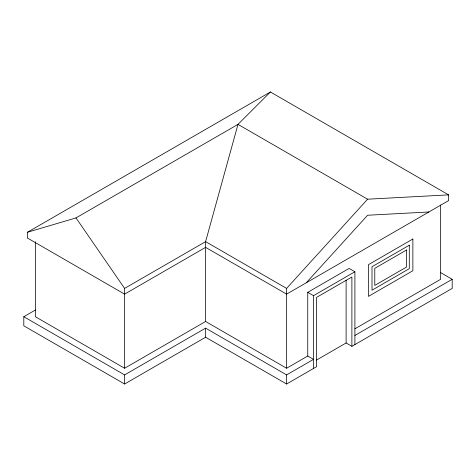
<?xml version="1.0" encoding="UTF-8"?>
<svg xmlns="http://www.w3.org/2000/svg" width="476" height="476" viewBox="0 0 476 476"><rect width="100%" height="100%" fill="white"/><g stroke="black" fill="none" stroke-linecap="round" stroke-linejoin="round"><path stroke-width="0.71" d="M316.546 360.052L346.112 342.982L351.889 346.32L351.889 276.996L316.54 297.399L316.54 366.722L286.6 384.013L205.602 337.246L124.599 384.013L23.8 325.81L23.8 316.713L124.599 374.909L205.602 328.142L286.6 374.909L313.517 359.368L307.746 356.03L286.6 368.24L286.6 288.402L367.597 199.2L448.594 194.874L448.594 200.604L286.6 294.132L205.602 247.365L124.599 294.132L27.406 238.012L27.406 232.282L270.398 91.987L448.594 194.874M306.294 282.756L367.597 215.247L428.9 211.975M270.398 91.987L238 124.373L75.999 217.907L27.406 232.282M23.8 316.713L35.391 310.019M286.6 368.24L205.602 321.478L124.599 368.24L124.599 288.402L205.602 241.635L238 124.373L367.597 199.2M307.746 356.03L307.746 292.323L349.134 268.428L354.906 271.76L354.906 344.57M307.746 292.323L313.517 295.655L354.906 271.76M354.894 328.809L440.651 279.299L440.651 205.055M354.906 335.467L452.2 279.299L452.2 288.402L351.889 346.32M440.639 272.623L452.2 279.299M286.6 288.402L205.602 241.635L205.602 321.478M124.599 368.24L35.349 316.713L35.349 241.725M75.999 217.907L124.599 288.402M346.112 280.299L346.112 342.982M313.517 295.655L313.517 368.472M286.6 374.909L286.6 384.013M205.602 328.142L205.602 337.246M124.599 374.909L124.599 384.013M412.87 239.017L368.43 264.674L368.43 296.393L412.87 270.731L412.87 239.017M409.295 245.211L372.006 266.738L372.006 290.193L409.295 268.666L409.295 245.211M406.522 250.013L374.779 268.339L374.779 285.392L406.522 267.066L406.522 250.013"/></g></svg>
